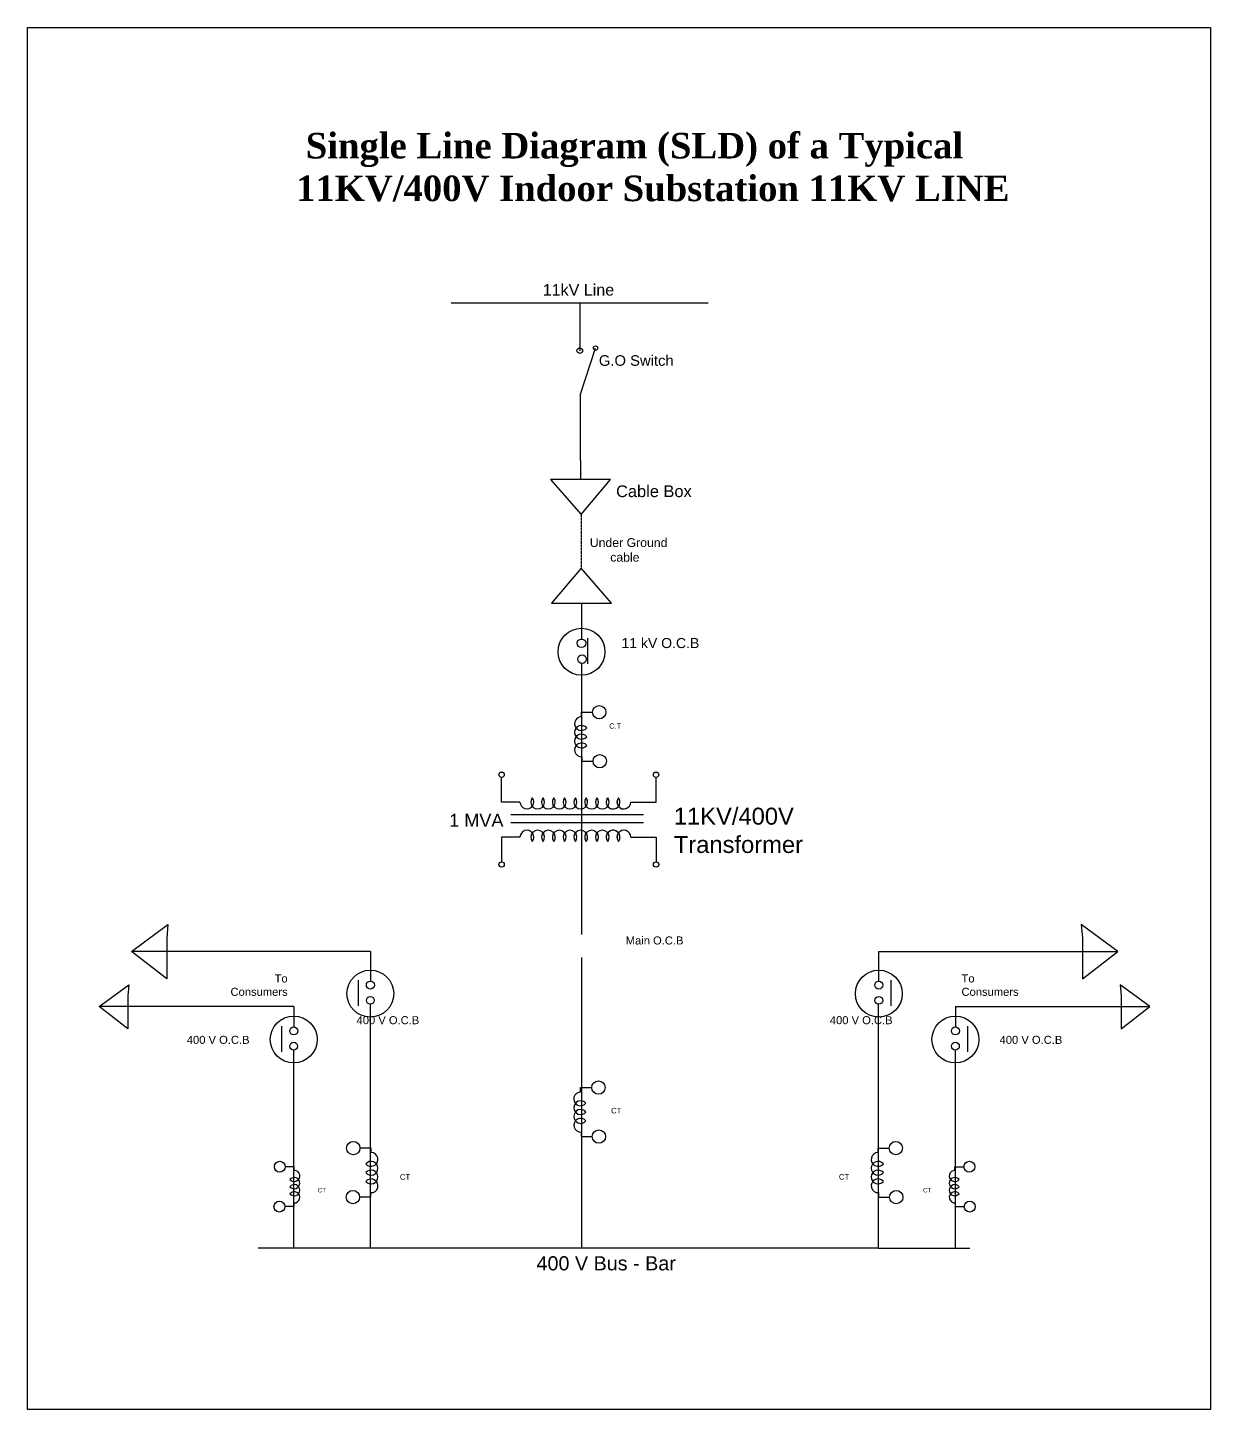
# Model space of a CAD drawing. Header units: inches. Extents: x -412 to 20037, y 548 to 16595.
# Drawn here: x 14715 to 20037, y 5124 to 11342 of the extents above; entities that cross this region are included whole.
import ezdxf

# ---------------------------------------------------------------- set-up
doc = ezdxf.new("R2010")
doc.units = ezdxf.units.IN
doc.header["$MEASUREMENT"] = 0
doc.linetypes.add('ACAD_ISO02W100', pattern=[15, 12, -3])
doc.layers.add('columnas', color=172, linetype='Continuous', lineweight=40)
doc.layers.add('SB Grouping and', color=186, linetype='ACAD_ISO02W100')
doc.styles.get("Standard").update_dxf_attribs({"font": 'arial.ttf'})

msp = doc.modelspace()

# ---------------------------------------------------------------- linework, layer by layer
at = {"lineweight": 25}
for p, q in [((16620.95, 10104.22), (17777.55, 10104.22)), ((17199.25, 10104.22), (17199.25, 9888.42)), ((17202.8, 9692.92), (17270.15, 9900.12)), ((17202.8, 9394.04), (17202.8, 9692.92)), ((17202.8, 9394.04), (17202.8, 9309.24)), ((17337.7, 9309.24), (17067.9, 9309.24)), ((17067.9, 9309.24), (17204.9, 9151.84)), ((17204.9, 9151.84), (17337.7, 9309.24)), ((17204.9, 8910.24), (17072.1, 8752.84)), ((17341.9, 8752.84), (17204.9, 8910.24)), ((17072.1, 8752.84), (17341.9, 8752.84)), ((17207, 8752.84), (17207, 8590.96)), ((17207, 8480.73), (17207, 8335.44)), ((16257.5, 7185.57), (16257.5, 7051.82)), ((18544.1, 7185.57), (18544.1, 7051.82)), ((15912.22, 6936.78), (15912.22, 6845.39)), ((18889.39, 6936.78), (18889.39, 6845.39)), ((16257.5, 5850.04), (16257.5, 6430.04)), ((18544.1, 5850.04), (18544.1, 6430.04)), ((15912.22, 5850.04), (15912.22, 6322)), ((18889.39, 5850.04), (18889.39, 6322)), ((18544.1, 5850.04), (15751.9, 5850.04))]:
    msp.add_line(p, q, dxfattribs=at)
at = {"linetype": 'ACAD_ISO02W100'}
msp.add_line((17204.9, 9151.84), (17204.9, 8910.24), dxfattribs=at)
for p, q in [((17207, 8335.44), (17207, 7842.43)), ((17207, 7842.43), (17207, 7261.63)), ((15181.83, 7185.57), (15346.37, 7305.97)), ((15346.37, 7305.97), (15340.99, 7245.05)), ((19619.77, 7185.57), (19455.23, 7305.97)), ((19455.23, 7305.97), (19460.61, 7245.05)), ((15340.99, 7245.05), (15340.99, 7062.27)), ((19460.61, 7245.05), (19460.61, 7062.27)), ((15340.99, 7062.27), (15181.83, 7185.57)), ((17207, 7157.3), (17207, 5850.04)), ((19460.61, 7062.27), (19619.77, 7185.57)), ((15036.92, 6936.78), (15170.81, 7034.76)), ((15170.81, 7034.76), (15166.43, 6985.18)), ((19764.68, 6936.78), (19630.79, 7034.76)), ((19630.79, 7034.76), (19635.17, 6985.18)), ((15166.43, 6985.18), (15166.43, 6836.45)), ((19635.17, 6985.18), (19635.17, 6836.45)), ((15166.43, 6836.45), (15036.92, 6936.78)), ((16257.5, 6946.37), (16257.5, 6947.52)), ((18544.1, 6946.37), (18544.1, 6947.52)), ((19635.17, 6836.45), (19764.68, 6936.78))]:
    msp.add_line(p, q)
at = {"linetype": 'ByBlock', "lineweight": 25}
for p, q in [((16257.5, 7185.57), (15181.83, 7185.57)), ((18544.1, 7185.57), (19619.77, 7185.57)), ((15912.22, 6936.78), (15036.92, 6936.78)), ((16257.5, 6430.04), (16257.5, 6946.37)), ((18544.1, 6430.04), (18544.1, 6946.37)), ((18889.39, 6936.78), (19764.68, 6936.78)), ((15912.22, 6322), (15912.22, 6741.06)), ((18889.39, 6322), (18889.39, 6741.06)), ((16257.5, 5850.04), (15847.33, 5850.04)), ((18544.1, 5850.04), (18954.27, 5850.04))]:
    msp.add_line(p, q, dxfattribs=at)
msp.add_lwpolyline([(14714.84, 11342.15), (20036.62, 11342.15), (20036.62, 5124.49), (14714.84, 5124.49)], close=True)
for centre, radius in [((17199.25, 9888.42), 12.52), ((17270.15, 9900.12), 9.75), ((16256.96, 7033.77), 18.06), ((18544.64, 7033.77), 18.06), ((16256.93, 6965.07), 17.56), ((18544.68, 6965.07), 17.56), ((15912.21, 6827.33), 18.06), ((18889.39, 6827.33), 18.06), ((15912.18, 6758.63), 17.56), ((18889.42, 6758.63), 17.56)]:
    msp.add_circle(centre, radius, dxfattribs=at)
for centre in [(17207.33, 8571.6), (17209.39, 8499.94)]:
    msp.add_circle(centre, 19.36)
at = {"layer": 'columnas', "lineweight": 25}
for p, q in [((17234.5, 8595.44), (17234.5, 8480.04)), ((16202.35, 7055.77), (16202.35, 6940.37)), ((18599.25, 7055.77), (18599.25, 6940.37)), ((15857.6, 6849.33), (15857.6, 6733.93)), ((18944, 6849.33), (18944, 6733.93))]:
    msp.add_line(p, q, dxfattribs=at)
for centre in [(17207, 8533.64), (16256.96, 6995.25), (18544.64, 6995.25), (15912.21, 6788.8), (18889.39, 6788.8)]:
    msp.add_circle(centre, 105.5, dxfattribs=at)
at = {"layer": 'SB Grouping and', "linetype": 'ByBlock', "lineweight": 25}
for p, q in [((17207, 8241.65), (17207, 8261.65)), ((17207, 8261.65), (17257, 8261.65)), ((17208.96, 8061.21), (17208.96, 8041.21)), ((17208.96, 8041.21), (17258.96, 8041.21)), ((16847.72, 7857.32), (16847.72, 7968.32)), ((17542.22, 7857.32), (17542.22, 7968.32)), ((16930.22, 7857.32), (16847.72, 7857.32)), ((17428.72, 7857.32), (17542.22, 7857.32)), ((17485.47, 7800.32), (16889.22, 7800.32)), ((17485.47, 7764.32), (16888.47, 7764.32)), ((16930.22, 7699.32), (16847.72, 7699.32)), ((16847.72, 7699.32), (16847.72, 7588.32)), ((17428.72, 7699.32), (17542.22, 7699.32)), ((17542.22, 7699.32), (17542.22, 7588.32)), ((17203.22, 6552.55), (17203.22, 6572.55)), ((17203.22, 6572.55), (17253.22, 6572.55)), ((17205.19, 6372.11), (17205.19, 6352.11)), ((17205.19, 6352.11), (17255.19, 6352.11)), ((16260.23, 6300.12), (16210.23, 6300.12)), ((16260.23, 6280.12), (16260.23, 6300.12)), ((18541.38, 6280.12), (18541.38, 6300.12)), ((18541.38, 6300.12), (18591.38, 6300.12)), ((15914.43, 6216.28), (15873.74, 6216.28)), ((15914.43, 6200), (15914.43, 6216.28)), ((18887.17, 6200), (18887.17, 6216.28)), ((18887.17, 6216.28), (18927.86, 6216.28)), ((16258.26, 6099.68), (16258.26, 6079.68)), ((18543.34, 6099.68), (18543.34, 6079.68)), ((15912.83, 6036.9), (15872.15, 6036.9)), ((15912.83, 6053.18), (15912.83, 6036.9)), ((16258.26, 6079.68), (16208.26, 6079.68)), ((18543.34, 6079.68), (18593.34, 6079.68)), ((18888.77, 6053.18), (18888.77, 6036.9)), ((18888.77, 6036.9), (18929.46, 6036.9))]:
    msp.add_line(p, q, dxfattribs=at)
for centre, radius in [((17287, 8261.65), 30), ((17288.96, 8041.21), 30), ((16847.72, 7980.32), 12), ((17542.22, 7980.32), 12), ((16847.72, 7576.32), 12), ((17542.22, 7576.32), 12), ((17283.22, 6572.55), 30), ((17285.19, 6352.11), 30), ((16180.23, 6300.12), 30), ((18621.38, 6300.12), 30), ((15849.33, 6216.28), 24.41), ((18952.27, 6216.28), 24.41), ((16178.26, 6079.68), 30), ((18623.34, 6079.68), 30), ((15847.73, 6036.9), 24.41), ((18953.87, 6036.9), 24.41)]:
    msp.add_circle(centre, radius, dxfattribs=at)
for centre, radius, start, end in [((17207, 8210.65), 31, 90, 320.424328), ((17207, 8171.15), 31, 39.575672, 320.424328), ((17207, 8131.65), 31, 39.575672, 320.424328), ((17207, 8092.15), 31, 39.575672, 273.63355), ((16961.22, 7857.32), 31, 180, 38.532211), ((16961.22, 7857.32), 31, 180, 38.532211), ((16961.22, 7857.32), 31, 180, 38.532211), ((16961.22, 7857.32), 31, 180, 38.532211), ((16961.22, 7857.32), 31, 180, 38.532211), ((16961.22, 7857.32), 31, 180, 38.532211), ((16961.22, 7857.32), 31, 180, 38.532211), ((16961.22, 7857.32), 31, 180, 38.532211), ((16961.22, 7857.32), 31, 180, 38.532211), ((16961.22, 7857.32), 31, 180, 38.532211), ((17009.72, 7857.32), 31, 141.467789, 38.532211), ((17009.72, 7857.32), 31, 141.467789, 38.532211), ((17009.72, 7857.32), 31, 141.467789, 38.532211), ((17009.72, 7857.32), 31, 141.467789, 38.532211), ((17009.72, 7857.32), 31, 141.467789, 38.532211), ((17009.72, 7857.32), 31, 141.467789, 38.532211), ((17009.72, 7857.32), 31, 141.467789, 38.532211), ((17009.72, 7857.32), 31, 141.467789, 38.532211), ((17009.72, 7857.32), 31, 141.467789, 38.532211), ((17009.72, 7857.32), 31, 141.467789, 38.532211), ((17058.22, 7857.32), 31, 141.467789, 38.532211), ((17058.22, 7857.32), 31, 141.467789, 38.532211), ((17058.22, 7857.32), 31, 141.467789, 38.532211), ((17058.22, 7857.32), 31, 141.467789, 38.532211), ((17058.22, 7857.32), 31, 141.467789, 38.532211), ((17058.22, 7857.32), 31, 141.467789, 38.532211), ((17058.22, 7857.32), 31, 141.467789, 38.532211), ((17058.22, 7857.32), 31, 141.467789, 38.532211), ((17058.22, 7857.32), 31, 141.467789, 38.532211), ((17058.22, 7857.32), 31, 141.467789, 38.532211), ((17106.72, 7857.32), 31, 141.467789, 38.532211), ((17106.72, 7857.32), 31, 141.467789, 38.532211), ((17106.72, 7857.32), 31, 141.467789, 38.532211), ((17106.72, 7857.32), 31, 141.467789, 38.532211), ((17106.72, 7857.32), 31, 141.467789, 38.532211), ((17106.72, 7857.32), 31, 141.467789, 38.532211), ((17106.72, 7857.32), 31, 141.467789, 38.532211), ((17106.72, 7857.32), 31, 141.467789, 38.532211), ((17106.72, 7857.32), 31, 141.467789, 38.532211), ((17106.72, 7857.32), 31, 141.467789, 38.532211), ((17155.22, 7857.32), 31, 141.467789, 38.532211), ((17155.22, 7857.32), 31, 141.467789, 38.532211), ((17155.22, 7857.32), 31, 141.467789, 38.532211), ((17155.22, 7857.32), 31, 141.467789, 38.532211), ((17155.22, 7857.32), 31, 141.467789, 38.532211), ((17155.22, 7857.32), 31, 141.467789, 38.532211), ((17155.22, 7857.32), 31, 141.467789, 38.532211), ((17155.22, 7857.32), 31, 141.467789, 38.532211), ((17155.22, 7857.32), 31, 141.467789, 38.532211), ((17155.22, 7857.32), 31, 141.467789, 38.532211), ((17203.72, 7857.32), 31, 141.467789, 38.532211), ((17252.22, 7857.32), 31, 141.467789, 38.532211), ((17252.22, 7857.32), 31, 141.467789, 38.532211), ((17252.22, 7857.32), 31, 141.467789, 38.532211), ((17252.22, 7857.32), 31, 141.467789, 38.532211), ((17252.22, 7857.32), 31, 141.467789, 38.532211), ((17252.22, 7857.32), 31, 141.467789, 38.532211), ((17252.22, 7857.32), 31, 141.467789, 38.532211), ((17252.22, 7857.32), 31, 141.467789, 38.532211), ((17252.22, 7857.32), 31, 141.467789, 38.532211), ((17203.72, 7857.32), 31, 321.467789, 38.532211), ((17203.72, 7857.32), 31, 321.467789, 38.532211), ((17203.72, 7857.32), 31, 321.467789, 38.532211), ((17203.72, 7857.32), 31, 321.467789, 38.532211), ((17203.72, 7857.32), 31, 321.467789, 38.532211), ((17203.72, 7857.32), 31, 321.467789, 38.532211), ((17203.72, 7857.32), 31, 321.467789, 38.532211), ((17203.72, 7857.32), 31, 321.467789, 38.532211), ((17203.72, 7857.32), 31, 321.467789, 38.532211), ((17300.72, 7857.32), 31, 141.467789, 38.532211), ((17300.72, 7857.32), 31, 141.467789, 38.532211), ((17300.72, 7857.32), 31, 141.467789, 38.532211), ((17300.72, 7857.32), 31, 141.467789, 38.532211), ((17300.72, 7857.32), 31, 141.467789, 38.532211), ((17300.72, 7857.32), 31, 141.467789, 38.532211), ((17300.72, 7857.32), 31, 141.467789, 38.532211), ((17300.72, 7857.32), 31, 141.467789, 38.532211), ((17252.22, 7857.32), 31, 321.467789, 38.532211), ((17349.22, 7857.32), 31, 141.467789, 38.532211), ((17349.22, 7857.32), 31, 141.467789, 38.532211), ((17349.22, 7857.32), 31, 141.467789, 38.532211), ((17349.22, 7857.32), 31, 141.467789, 38.532211), ((17349.22, 7857.32), 31, 141.467789, 38.532211), ((17349.22, 7857.32), 31, 141.467789, 38.532211), ((17349.22, 7857.32), 31, 141.467789, 38.532211), ((17349.22, 7857.32), 31, 141.467789, 38.532211), ((17349.22, 7857.32), 31, 141.467789, 38.532211), ((17349.22, 7857.32), 31, 141.467789, 321.467789), ((17397.72, 7857.32), 31, 141.467789, 0), ((17397.72, 7857.32), 31, 141.467789, 0), ((17397.72, 7857.32), 31, 141.467789, 218.532211), ((17397.72, 7857.32), 31, 141.467789, 218.532211), ((17397.72, 7857.32), 31, 141.467789, 0), ((17397.72, 7857.32), 31, 141.467789, 0), ((17397.72, 7857.32), 31, 218.532211, 0), ((16961.22, 7699.32), 31, 321.467789, 180), ((16961.22, 7699.32), 31, 321.467789, 180), ((16961.22, 7699.32), 31, 321.467789, 180), ((16961.22, 7699.32), 31, 321.467789, 180), ((16961.22, 7699.32), 31, 321.467789, 180), ((16961.22, 7699.32), 31, 321.467789, 180), ((16961.22, 7699.32), 31, 321.467789, 180), ((16961.22, 7699.32), 31, 321.467789, 180), ((16961.22, 7699.32), 31, 321.467789, 180), ((16961.22, 7699.32), 31, 321.467789, 180), ((17009.72, 7699.32), 31, 321.467789, 218.532211), ((17009.72, 7699.32), 31, 321.467789, 218.532211), ((17009.72, 7699.32), 31, 321.467789, 218.532211), ((17009.72, 7699.32), 31, 321.467789, 218.532211), ((17009.72, 7699.32), 31, 321.467789, 218.532211), ((17009.72, 7699.32), 31, 321.467789, 218.532211), ((17009.72, 7699.32), 31, 321.467789, 218.532211), ((17009.72, 7699.32), 31, 321.467789, 218.532211), ((17009.72, 7699.32), 31, 321.467789, 218.532211), ((17009.72, 7699.32), 31, 321.467789, 218.532211), ((17058.22, 7699.32), 31, 321.467789, 218.532211), ((17058.22, 7699.32), 31, 321.467789, 218.532211), ((17058.22, 7699.32), 31, 321.467789, 218.532211), ((17058.22, 7699.32), 31, 321.467789, 218.532211), ((17058.22, 7699.32), 31, 321.467789, 218.532211), ((17058.22, 7699.32), 31, 321.467789, 218.532211), ((17058.22, 7699.32), 31, 321.467789, 218.532211), ((17058.22, 7699.32), 31, 321.467789, 218.532211), ((17058.22, 7699.32), 31, 321.467789, 218.532211), ((17058.22, 7699.32), 31, 321.467789, 218.532211), ((17106.72, 7699.32), 31, 321.467789, 218.532211), ((17106.72, 7699.32), 31, 321.467789, 218.532211), ((17106.72, 7699.32), 31, 321.467789, 218.532211), ((17106.72, 7699.32), 31, 321.467789, 218.532211), ((17106.72, 7699.32), 31, 321.467789, 218.532211), ((17106.72, 7699.32), 31, 321.467789, 218.532211), ((17106.72, 7699.32), 31, 321.467789, 218.532211), ((17106.72, 7699.32), 31, 321.467789, 218.532211), ((17106.72, 7699.32), 31, 321.467789, 218.532211), ((17106.72, 7699.32), 31, 321.467789, 218.532211), ((17155.22, 7699.32), 31, 321.467789, 218.532211), ((17155.22, 7699.32), 31, 321.467789, 218.532211), ((17155.22, 7699.32), 31, 321.467789, 218.532211), ((17155.22, 7699.32), 31, 321.467789, 218.532211), ((17155.22, 7699.32), 31, 321.467789, 218.532211), ((17155.22, 7699.32), 31, 321.467789, 218.532211), ((17155.22, 7699.32), 31, 321.467789, 218.532211), ((17155.22, 7699.32), 31, 321.467789, 218.532211), ((17155.22, 7699.32), 31, 321.467789, 218.532211), ((17155.22, 7699.32), 31, 321.467789, 218.532211), ((17203.72, 7699.32), 31, 321.467789, 218.532211), ((17252.22, 7699.32), 31, 321.467789, 218.532211), ((17252.22, 7699.32), 31, 321.467789, 218.532211), ((17252.22, 7699.32), 31, 321.467789, 218.532211), ((17252.22, 7699.32), 31, 321.467789, 218.532211), ((17252.22, 7699.32), 31, 321.467789, 218.532211), ((17252.22, 7699.32), 31, 321.467789, 218.532211), ((17252.22, 7699.32), 31, 321.467789, 218.532211), ((17252.22, 7699.32), 31, 321.467789, 218.532211), ((17252.22, 7699.32), 31, 321.467789, 218.532211), ((17203.72, 7699.32), 31, 321.467789, 38.532211), ((17203.72, 7699.32), 31, 321.467789, 38.532211), ((17203.72, 7699.32), 31, 321.467789, 38.532211), ((17203.72, 7699.32), 31, 321.467789, 38.532211), ((17203.72, 7699.32), 31, 321.467789, 38.532211), ((17203.72, 7699.32), 31, 321.467789, 38.532211), ((17203.72, 7699.32), 31, 321.467789, 38.532211), ((17203.72, 7699.32), 31, 321.467789, 38.532211), ((17203.72, 7699.32), 31, 321.467789, 38.532211), ((17300.72, 7699.32), 31, 321.467789, 218.532211), ((17300.72, 7699.32), 31, 321.467789, 218.532211), ((17300.72, 7699.32), 31, 321.467789, 218.532211), ((17300.72, 7699.32), 31, 321.467789, 218.532211), ((17300.72, 7699.32), 31, 321.467789, 218.532211), ((17300.72, 7699.32), 31, 321.467789, 218.532211), ((17300.72, 7699.32), 31, 321.467789, 218.532211), ((17300.72, 7699.32), 31, 321.467789, 218.532211), ((17252.22, 7699.32), 31, 321.467789, 38.532211), ((17349.22, 7699.32), 31, 321.467789, 218.532211), ((17349.22, 7699.32), 31, 321.467789, 218.532211), ((17349.22, 7699.32), 31, 321.467789, 218.532211), ((17349.22, 7699.32), 31, 321.467789, 218.532211), ((17349.22, 7699.32), 31, 321.467789, 218.532211), ((17349.22, 7699.32), 31, 321.467789, 218.532211), ((17349.22, 7699.32), 31, 321.467789, 218.532211), ((17349.22, 7699.32), 31, 321.467789, 218.532211), ((17349.22, 7699.32), 31, 321.467789, 218.532211), ((17349.22, 7699.32), 31, 38.532211, 218.532211), ((17397.72, 7699.32), 31, 0, 218.532211), ((17397.72, 7699.32), 31, 0, 218.532211), ((17397.72, 7699.32), 31, 0, 218.532211), ((17397.72, 7699.32), 31, 0, 218.532211), ((17397.72, 7699.32), 31, 141.467789, 218.532211), ((17397.72, 7699.32), 31, 141.467789, 218.532211), ((17397.72, 7699.32), 31, 0, 141.467789), ((17203.22, 6521.55), 31, 90, 320.424328), ((17203.22, 6482.05), 31, 39.575672, 320.424328), ((17203.22, 6442.55), 31, 39.575672, 320.424328), ((17203.22, 6403.05), 31, 39.575672, 273.63355), ((16260.23, 6249.12), 31, 219.575672, 90), ((18541.38, 6249.12), 31, 90, 320.424328), ((16260.23, 6209.62), 31, 219.575672, 140.424328), ((18541.38, 6209.62), 31, 39.575672, 320.424328), ((15914.43, 6174.78), 25.23, 219.575672, 90), ((15914.43, 6142.63), 25.23, 219.575672, 140.424328), ((16260.23, 6170.12), 31, 219.575672, 140.424328), ((16260.23, 6130.62), 31, 266.36645, 140.424328), ((18541.38, 6170.12), 31, 39.575672, 320.424328), ((18541.38, 6130.62), 31, 39.575672, 273.63355), ((18887.17, 6174.78), 25.23, 90, 320.424328), ((18887.17, 6142.63), 25.23, 39.575672, 320.424328), ((15914.43, 6110.49), 25.23, 219.575672, 140.424328), ((15914.43, 6078.35), 25.23, 266.36645, 140.424328), ((18887.17, 6110.49), 25.23, 39.575672, 320.424328), ((18887.17, 6078.35), 25.23, 39.575672, 273.63355)]:
    msp.add_arc(centre, radius, start, end, dxfattribs=at)

# ---------------------------------------------------------------- texts
at = {"lineweight": 25}
for s, width, gutter_width, heights, insert, char_height, attachment_point in [('{\\fTimes New Roman|b1|i0|c0|p18; Single Line Diagram (SLD) of a Typical \\P11KV/400V Indoor Substation 11KV LINE}', 4016.0991, 0.8, [483.84], (15922.84, 10868.63), 115.2, 1), ('G.O Switch', 452.2101, 1.19, [91.48], (17284.99, 9868.11), 47.695, 1), ('Cable Box', 2102.2067, 2.64, [0], (17362.62, 9282.39), 52.819, 1), ('Under Ground\\P      cable', 1571.8059, 1.97, [0], (17244.28, 9044.56), 39.4926, 1), ('11 kV O.C.B', 1797.7572, 2.26, [0], (17386.64, 8595.42), 45.1698, 1), ('C.T', 955.2, 1.2, [0], (17331.83, 8211.25), 24, 1), ('11KV/400V Transformer', 586.0653, 2.89, [0], (17622.44, 7832.05), 76.4156, 1), ('1 MVA', 446.0299, 2.2, [0], (16611.99, 7804.36), 58.157, 1), ('Main O.C.B', 276.1001, 1.36, [0], (17406.01, 7252.5), 36, 1), ('To Consumers', 276.1001, 1.36, [0], (15884.77, 7081.44), 36, 3), ('To Consumers', 276.1001, 1.36, [0], (18916.84, 7081.44), 36, 1), ('\\pxt0;400 V O.C.B', 276.1001, 1.36, [0], (16477.18, 6893.77), 36, 3), ('\\pxt0;400 V O.C.B', 276.1001, 1.36, [0], (18324.42, 6893.77), 36, 1), ('\\pxt0;400 V O.C.B', 276.1001, 1.36, [0], (15713.31, 6805.33), 36, 3), ('\\pxt0;400 V O.C.B', 276.1001, 1.36, [0], (19088.29, 6805.33), 36, 1), ('CT', 192, 1, [0], (17340.12, 6481.3), 25, 1), ('CT', 192, 1, [0], (16436.33, 6182.87), 25, 3), ('CT', 192, 1, [0], (18365.27, 6182.87), 25, 1), ('CT', 156.2338, 0.814, [0], (16057.73, 6120.87), 20.343, 3), ('CT', 156.2338, 0.814, [0], (18743.87, 6120.87), 20.343, 1), ('400 V Bus - Bar', 1836.1874, 2.12, [65.74], (17004.62, 5813.53), 63.5726, 1)]:
    msp.add_mtext_dynamic_manual_height_columns(s, width=width, gutter_width=gutter_width, heights=heights, dxfattribs=dict(at, insert=insert, char_height=char_height, attachment_point=attachment_point))
at = {"linetype": 'ByBlock', "lineweight": 25, "insert": (17032.6, 10188.2), "char_height": 51.743, "attachment_point": 1}
msp.add_mtext_dynamic_manual_height_columns('11kV Line', width=663.1706, gutter_width=1.72, heights=[0.433], dxfattribs=at)

doc.saveas('drawing.dxf')
